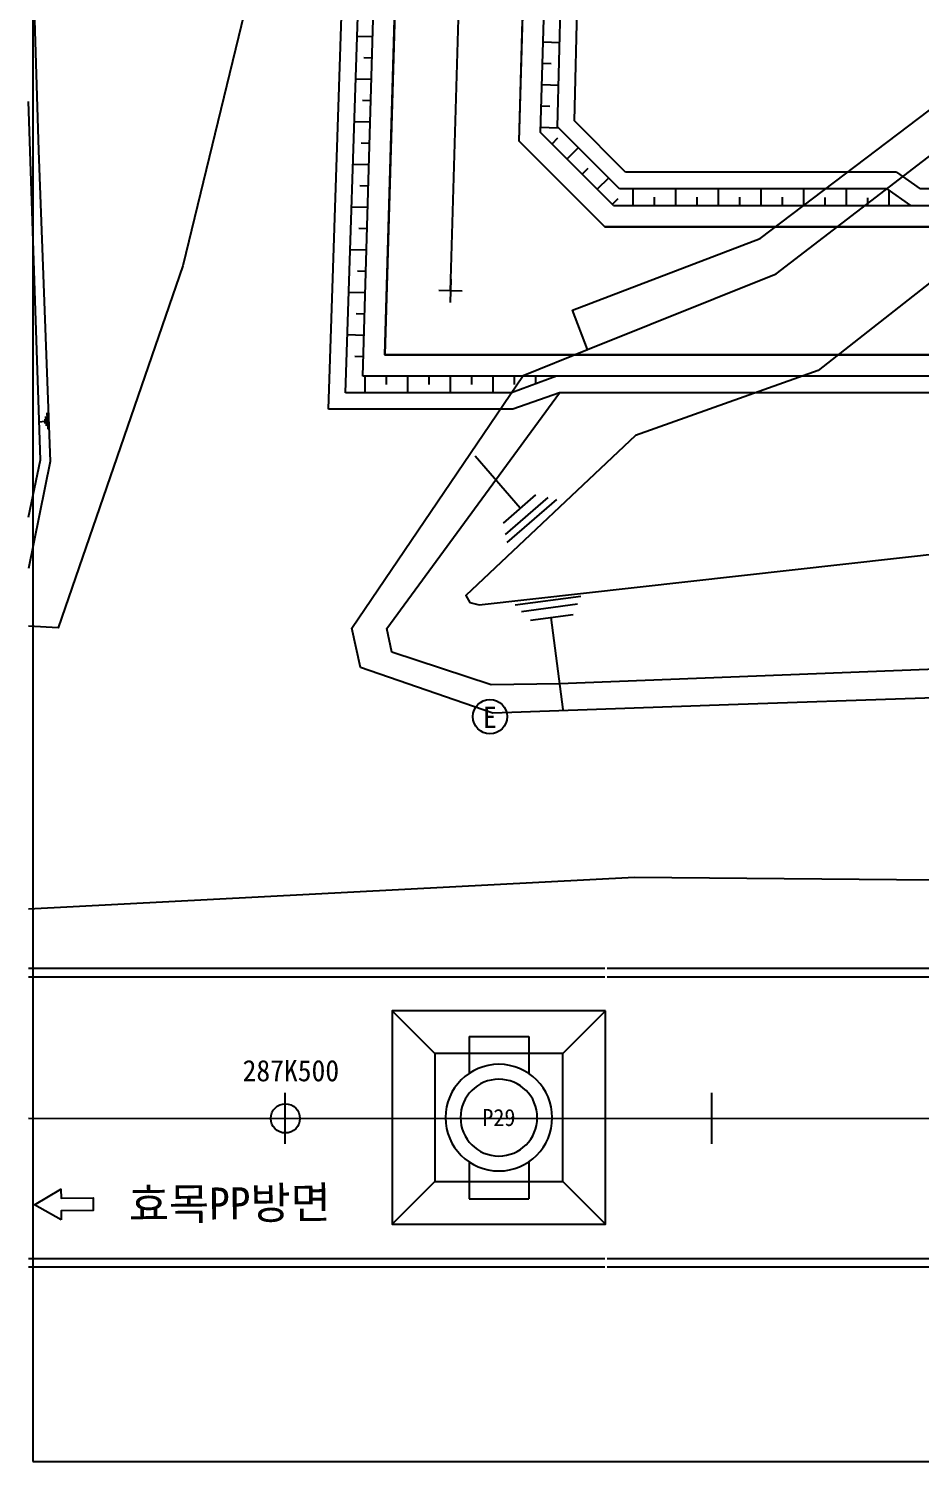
# Model space of a CAD drawing. Extents: x -230 to 359, y 103089 to 103233.
# Drawn here: x 199.8 to 241.6, y 103096.8 to 103164 of the extents above; entities that cross this region are included whole.
import ezdxf
from ezdxf.enums import TextEntityAlignment as Align

# ---------------------------------------------------------------- set-up
doc = ezdxf.new("R2010")
doc.units = 0
doc.header["$MEASUREMENT"] = 0
for name, color, linetype in [('TX-PAPR', 2, 'CONTINUOUS'), ('TZ-BASE', 253, 'CONTINUOUS'), ('TZ-TEX2', 3, 'CONTINUOUS')]:
    doc.layers.add(name, color=color, linetype=linetype)
doc.styles.get("Standard").update_dxf_attribs({"font": 'GulimChe.ttf'})

msp = doc.modelspace()

# ---------------------------------------------------------------- linework, layer by layer
at = {"layer": 'TX-PAPR'}
msp.add_lwpolyline([(200, 103096.8), (359.2, 103096.8), (359.2, 103200), (200, 103200)], close=True, dxfattribs=at)
at = {"layer": 'TZ-BASE'}
for p, q in [((213.849, 103146.118), (215.642, 103200.6)), ((214.652, 103146.898), (216.419, 103200.6)), ((215.455, 103147.678), (217.008, 103200.6)), ((216.485, 103148.678), (218.008, 103200.6)), ((219.574, 103151.677), (221.009, 103200.6)), ((222.781, 103158.693), (224.011, 103200.6)), ((223.793, 103159.095), (225.011, 103200.6)), ((224.584, 103159.366), (225.636, 103200.6)), ((225.374, 103159.636), (226.419, 103200.6)), ((227.21, 103155.678), (223.793, 103159.095)), ((227.491, 103156.458), (224.584, 103159.366)), ((227.771, 103157.238), (225.374, 103159.636)), ((226.796, 103154.678), (222.781, 103158.693)), ((240.472, 103157.238), (227.771, 103157.238)), ((240.472, 103157.238), (241.585, 103156.458)), ((240.019, 103156.458), (227.491, 103156.458)), ((240.019, 103156.458), (241.132, 103155.678)), ((280.381, 103156.458), (241.585, 103156.458)), ((227.21, 103155.678), (230.889, 103155.678)), ((230.889, 103155.678), (279.601, 103155.678)), ((226.796, 103154.678), (247.821, 103154.678)), ((247.821, 103148.678), (216.485, 103148.678)), ((247.041, 103147.678), (215.455, 103147.678)), ((222.425, 103146.898), (214.652, 103146.898)), ((224.676, 103146.898), (222.489, 103146.118)), ((246.261, 103146.898), (224.676, 103146.898)), ((222.489, 103146.118), (213.849, 103146.118))]:
    msp.add_line(p, q, dxfattribs=at)
at = {"layer": 'TZ-BASE', "ltscale": 2}
for p, q in [((220.12, 103151.661), (219.029, 103151.693)), ((219.59, 103152.223), (219.558, 103151.132))]:
    msp.add_line(p, q, dxfattribs=at)
at = {"layer": 'TZ-BASE', "extrusion": (0, 0, -1)}
for p, q in [((199.8, 103119.913), (226.803, 103119.913)), ((199.8, 103119.513), (226.803, 103119.513)), ((226.903, 103119.913), (301.803, 103119.911)), ((226.903, 103119.513), (301.803, 103119.511)), ((218.836, 103115.913), (216.836, 103117.913)), ((224.836, 103115.913), (226.836, 103117.913)), ((220.436, 103116.713), (223.236, 103116.713)), ((220.436, 103116.713), (220.436, 103114.985)), ((223.236, 103116.713), (223.236, 103114.985)), ((211.821, 103111.683), (211.821, 103114.083)), ((231.821, 103111.682), (231.821, 103114.082)), ((220.436, 103110.842), (220.436, 103109.114)), ((223.236, 103110.842), (223.236, 103109.114)), ((218.836, 103109.914), (216.836, 103107.914)), ((224.836, 103109.914), (226.836, 103107.914)), ((220.436, 103109.114), (223.236, 103109.114)), ((199.8, 103106.314), (226.803, 103106.313)), ((226.903, 103106.313), (301.803, 103106.311)), ((199.8, 103105.914), (226.803, 103105.913)), ((226.903, 103105.913), (301.803, 103105.911))]:
    msp.add_line(p, q, dxfattribs=at)
at = {"layer": 'TZ-BASE'}
for points in [[(216.151, 103200.6), (215.939, 103198.558), (214.204, 103185.2), (211.134, 103169.76), (207.017, 103152.852), (201.19, 103135.874), (199.8, 103135.958)], [(218.008, 103200.6), (216.485, 103148.678), (247.816, 103148.678), (247.821, 103154.678), (226.796, 103154.678), (222.781, 103158.693), (224.011, 103200.6)], [(336.733, 103157.723), (326.933, 103133.177), (310.575, 103132.348), (290.056, 103133.959), (284.435, 103135.186), (267.322, 103133.773), (255.437, 103133.098), (250.994, 103132.894), (232.589, 103132.268), (221.552, 103131.871), (215.346, 103134.008), (214.941, 103135.853), (222.97, 103147.703), (225.982, 103148.925), (234.826, 103152.466), (252.107, 103165.751), (278.915, 103185.886), (292.563, 103196.215)], [(225.982, 103148.925), (225.279, 103150.77), (234.076, 103154.124), (289.561, 103196.215)], [(306.776, 103135.309), (305.111, 103144.727), (308.589, 103187.509), (309.381, 103191.238), (294.598, 103191.919), (279.678, 103180.789), (264.268, 103169.54), (236.802, 103147.942), (228.231, 103144.891), (220.284, 103137.397), (220.481, 103137.055), (220.906, 103136.956), (245.358, 103139.69), (270.317, 103140.972), (285.571, 103140.058), (306.776, 103135.309)], [(199.8, 103173.57), (200.258, 103158.246), (200.815, 103143.666), (199.8, 103138.649)], [(199.8, 103141.06), (200.351, 103143.742), (199.8, 103160.55)], [(224.541, 103147.678), (222.425, 103146.898)], [(224.677, 103133.25), (221.481, 103133.199), (216.823, 103134.732), (216.578, 103135.841), (224.676, 103146.898)], [(200.55, 103145.658), (200.561, 103145.451)], [(200.582, 103145.78), (200.619, 103145.346)], [(200.647, 103145.955), (200.693, 103145.191)], [(200.556, 103145.548), (200.293, 103145.522)], [(222.831, 103141.477), (220.722, 103143.921)], [(223.559, 103142.11), (222.031, 103140.779)], [(224.131, 103141.987), (222.136, 103140.248)], [(224.542, 103141.898), (222.211, 103139.868)], [(222.606, 103136.947), (225.668, 103137.365)], [(222.9, 103136.647), (225.522, 103137.006)], [(280.381, 103137.358), (251.172, 103134.281), (224.677, 103133.25)], [(223.311, 103136.23), (225.319, 103136.504)], [(224.267, 103136.36), (224.836, 103132.043)], [(322.146, 103119.91), (320.304, 103123.958), (286.08, 103123.648), (228.198, 103124.17), (199.8, 103122.688)]]:
    msp.add_lwpolyline(points, dxfattribs=at)
at = {"layer": 'TZ-BASE', "flags": 128}
for points in [[(215.921, 103163.574), (215.142, 103163.597)], [(223.918, 103163.339), (224.698, 103163.316)], [(215.892, 103162.574), (215.502, 103162.588)], [(223.889, 103162.34), (224.279, 103162.33)], [(215.863, 103161.575), (215.083, 103161.598)], [(223.859, 103161.34), (224.639, 103161.317)], [(215.833, 103160.575), (215.444, 103160.588)], [(223.83, 103160.341), (224.22, 103160.331)], [(215.804, 103159.576), (215.024, 103159.599)], [(223.801, 103159.341), (224.58, 103159.318)], [(215.775, 103158.576), (215.385, 103158.589)], [(224.327, 103158.562), (224.601, 103158.839)], [(225.034, 103157.855), (225.585, 103158.406)], [(215.746, 103157.577), (214.966, 103157.599)], [(225.741, 103157.148), (226.015, 103157.425)], [(215.716, 103156.577), (215.326, 103156.59)], [(226.448, 103156.441), (226.999, 103156.992)], [(228.132, 103155.678), (228.132, 103156.458)], [(230.132, 103155.678), (230.132, 103156.458)], [(232.132, 103155.678), (232.132, 103156.458)], [(234.132, 103155.678), (234.132, 103156.458)], [(236.132, 103155.678), (236.132, 103156.458)], [(238.132, 103155.678), (238.132, 103156.458)], [(240.132, 103155.678), (240.132, 103156.379)], [(227.155, 103155.734), (227.422, 103156.003)], [(229.132, 103155.678), (229.13, 103156.068)], [(231.132, 103155.678), (231.131, 103156.057)], [(233.132, 103155.678), (233.13, 103156.068)], [(235.132, 103155.678), (235.131, 103156.057)], [(237.132, 103155.678), (237.131, 103156.046)], [(239.132, 103155.678), (239.131, 103156.034)], [(215.687, 103155.577), (214.907, 103155.6)], [(215.658, 103154.578), (215.268, 103154.591)], [(215.628, 103153.578), (214.849, 103153.601)], [(215.599, 103152.579), (215.209, 103152.592)], [(215.57, 103151.579), (214.79, 103151.602)], [(215.54, 103150.58), (215.15, 103150.593)], [(215.511, 103149.58), (214.731, 103149.603)], [(215.482, 103148.58), (215.092, 103148.594)], [(215.553, 103147.678), (215.553, 103146.898)], [(216.553, 103147.678), (216.551, 103147.288)], [(217.553, 103147.678), (217.553, 103146.898)], [(218.553, 103147.678), (218.551, 103147.288)], [(219.553, 103147.678), (219.553, 103146.898)], [(220.553, 103147.678), (220.551, 103147.288)], [(221.553, 103147.678), (221.553, 103146.898)], [(222.553, 103147.678), (222.551, 103147.288)], [(223.553, 103147.678), (223.553, 103147.314)]]:
    msp.add_lwpolyline(points, dxfattribs=at)
at = {"layer": 'TZ-BASE', "extrusion": (0, 0, -1)}
for points in [[(-226.836, 103117.913), (-216.836, 103117.913), (-216.836, 103107.914), (-226.836, 103107.914)], [(-224.836, 103115.913), (-218.836, 103115.913), (-218.836, 103109.914), (-224.836, 103109.914)]]:
    msp.add_lwpolyline(points, close=True, dxfattribs=at)
msp.add_lwpolyline([(-199.8, 103112.883), (-339.074, 103112.88)], dxfattribs=at)
at = {"layer": 'TZ-BASE'}
msp.add_lwpolyline([(201.327, 103108.122), (200.073, 103108.827), (201.311, 103109.56), (201.316, 103109.141), (202.815, 103109.158), (202.822, 103108.558), (201.322, 103108.541)], close=True, dxfattribs=at)
for centre, radius in [((221.418, 103131.71), 0.8), ((211.829, 103112.877), 0.684)]:
    msp.add_circle(centre, radius, dxfattribs=at)
at = {"layer": 'TZ-BASE', "extrusion": (0, 0, -1)}
for radius in [2.5, 1.8]:
    msp.add_circle((-221.836, 103112.913), radius, dxfattribs=at)

# ---------------------------------------------------------------- texts
at = {"layer": 'TZ-BASE'}
msp.add_text('E', height=1, rotation=0.00802, dxfattribs=at).set_placement((221.412, 103131.18), align=Align.CENTER)
msp.add_text('287K500', height=1, dxfattribs=at).set_placement((212.087, 103114.616), align=Align.CENTER)
msp.add_text('효목PP방면', height=1.5, rotation=0.64432, dxfattribs=at).set_placement((209.226, 103108.912), align=Align.MIDDLE)
at = {"layer": 'TZ-TEX2'}
msp.add_text('P29', height=0.8, dxfattribs=at).set_placement((221.836, 103112.913), align=Align.MIDDLE)

doc.saveas('drawing.dxf')
